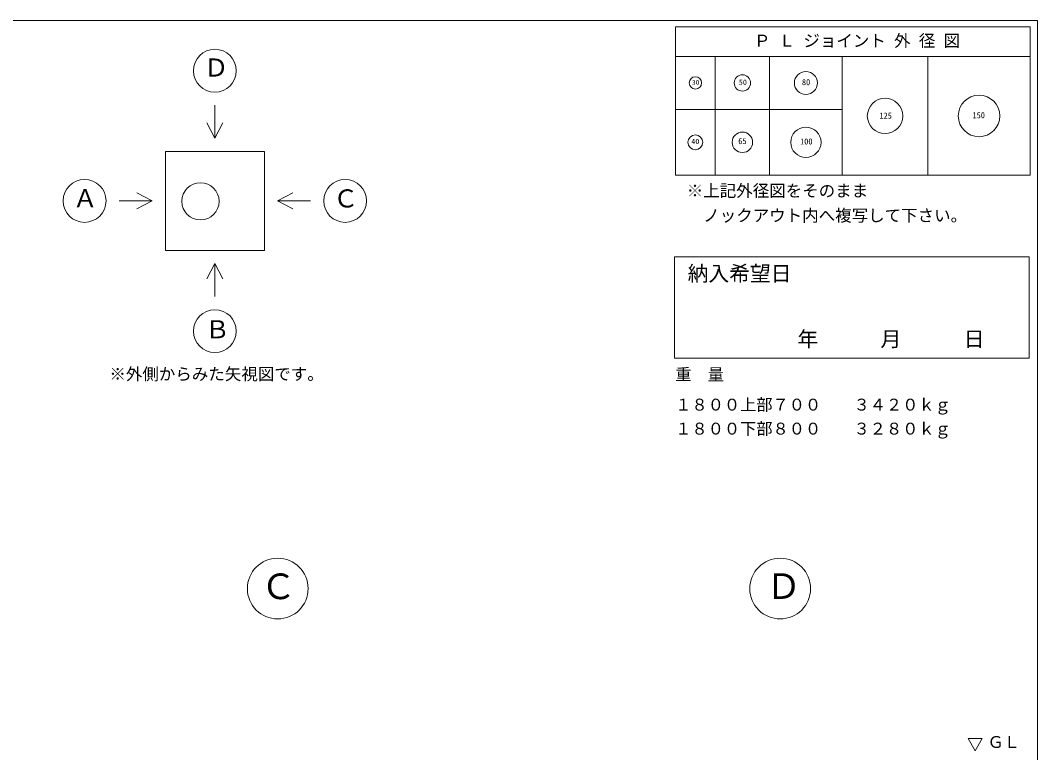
# Model space of a CAD drawing. Units: millimetres, scale not verified. Extents: x -9756 to 9756, y -4683 to 4615.
# Drawn here: x 3636 to 9755, y 207 to 4615 of the extents above; entities that cross this region are included whole.
import ezdxf
from ezdxf.enums import TextEntityAlignment as Align

# ---------------------------------------------------------------- set-up
doc = ezdxf.new("R2010")
doc.units = ezdxf.units.MM
doc.header["$LTSCALE"] = 20
for name, color, linetype, lineweight in [('0-2_waku', 7, 'Continuous', 18), ('0-3_gaikei', 7, 'Continuous', 18), ('0-5_sunpou', 7, 'Continuous', 18), ('0-D_文字１', 7, 'Continuous', 18)]:
    doc.layers.add(name, color=color, linetype=linetype, lineweight=lineweight)
doc.styles.add('ＭＳ ゴシック', font='')
doc.styles.get('ＭＳ ゴシック').set_extended_font_data('MS Gothic')

msp = doc.modelspace()

# ---------------------------------------------------------------- linework, layer by layer
at = {"layer": '0-2_waku'}
for p, q in [((7565.16, 4614.84), (9755.16, 4614.84)), ((7565.16, 4614.84), (9755.16, 4614.84)), ((7577.22, 4575.16), (7577.22, 3682.34)), ((7577.22, 4575.16), (9710.07, 4575.16)), ((7577.22, 4575.16), (9710.07, 4575.16)), ((7577.22, 4575.16), (9710.07, 4575.16)), ((7577.22, 4575.16), (7577.22, 3682.34)), ((7577.22, 4575.16), (9710.07, 4575.16)), ((7577.22, 4575.16), (9710.07, 4575.16)), ((7577.22, 4575.16), (9710.07, 4575.16)), ((9710.07, 4575.16), (9710.07, 3682.34)), ((9710.07, 4575.16), (9710.07, 3682.34)), ((7577.22, 4396.59), (9710.07, 4396.59)), ((7815.31, 4396.59), (7815.31, 3682.34)), ((8142.67, 4396.59), (8142.67, 3682.34)), ((8579.17, 4396.59), (8579.17, 3682.34)), ((9095.02, 4396.59), (9095.02, 3682.34)), ((7577.22, 4079.15), (8579.17, 4079.15)), ((9755.16, 4080.47), (9755.16, -3935.16)), ((7577.22, 3682.34), (9710.07, 3682.34)), ((7577.22, 3682.34), (9710.07, 3682.34))]:
    msp.add_line(p, q, dxfattribs=at)
msp.add_lwpolyline([(-2484.84, 4614.84), (9755.16, 4614.84), (9755.16, -3935.16)], dxfattribs=at)
at = {"layer": '0-3_gaikei'}
for p, q in [((4805.77, 4103.39), (4805.77, 3904.99)), ((4805.77, 3904.99), (4757.9, 3997)), ((4805.77, 3904.99), (4853.64, 3997)), ((4508.16, 3825.63), (5103.38, 3825.63)), ((4508.16, 3825.63), (4508.16, 3230.41)), ((5103.38, 3825.63), (5103.38, 3230.41)), ((4428.8, 3528.02), (4336.78, 3575.89)), ((5182.74, 3528.02), (5274.75, 3575.89)), ((4230.39, 3528.02), (4428.8, 3528.02)), ((4428.8, 3528.02), (4336.78, 3480.15)), ((4508.16, 3230.41), (5103.38, 3230.41)), ((4805.77, 3151.05), (4757.9, 3059.03)), ((4805.77, 3151.05), (4853.64, 3059.03)), ((4805.77, 2952.64), (4805.77, 3151.05))]:
    msp.add_line(p, q, dxfattribs=at)
msp.add_lwpolyline([(5381.14, 3528.02), (5182.74, 3528.02), (5274.75, 3480.15)], dxfattribs=at)
for centre, radius in [((4805.77, 4311.72), 128.96), ((4022.07, 3528.02), 128.96), ((4719.18, 3525.63), 112), ((5589.47, 3528.02), 128.96), ((4805.77, 2744.32), 128.96), ((5183.91, 1194.84), 182.81), ((8206.41, 1194.84), 182.81)]:
    msp.add_circle(centre, radius, dxfattribs=at)
at = {"layer": '0-5_sunpou'}
for p, q in [((7571.37, 3191), (7571.37, 2582.47)), ((7571.37, 3191), (9704.23, 3191)), ((9704.23, 3191), (9704.23, 2582.47)), ((7571.37, 2582.47), (9704.23, 2582.47))]:
    msp.add_line(p, q, dxfattribs=at)
for centre, radius in [((7978.99, 4237.87), 49), ((8360.92, 4237.87), 69), ((7696.26, 4237.87), 37), ((9402.55, 4039.47), 125), ((8837.09, 4039.47), 106.5), ((7696.26, 3880.74), 44.5), ((7978.99, 3880.74), 61.5), ((8360.92, 3880.74), 91)]:
    msp.add_circle(centre, radius, dxfattribs=at)
at = {"layer": '0-D_文字１'}
for p, q in [((9378.92, 217.57), (9336.27, 293.45)), ((9336.27, 293.45), (9421.57, 293.45)), ((9378.92, 217.57), (9421.57, 293.45))]:
    msp.add_line(p, q, dxfattribs=at)

# ---------------------------------------------------------------- texts
at = {"layer": '0-5_sunpou', "style": 'ＭＳ ゴシック'}
for s, height, p in [('30', 28.04, (7676.21, 4219.34)), ('50', 31.16, (7957.4, 4217.53)), ('80', 36.66, (8337.1, 4213.19)), ('125', 36.66, (8803.37, 4012.04)), ('150', 36.66, (9363.36, 4014.7)), ('40', 31.16, (7671.54, 3861.15)), ('65', 36.66, (7954.21, 3859.02)), ('100', 36.66, (8325.98, 3856.56)), ('納入希望日', 91.64, (7649.34, 3017.99))]:
    msp.add_text(s, height=height, dxfattribs=at).set_placement(p, align=Align.BOTTOM_LEFT)
at = {"layer": '0-D_文字１', "style": 'ＭＳ ゴシック'}
for s, height, p in [('Ｐ Ｌ ジョイント 外 径 図', 72.73, (8048.68, 4433.94)), ('Ｄ', 109.1, (4739.01, 4243.44)), ('※上記外径図をそのまま', 72.73, (7644.26, 3531.16)), ('Ａ', 109.1, (3951.09, 3456.68)), ('Ｃ', 109.1, (5518.57, 3455.55)), ('\u3000ノックアウト内へ複写して下さい。', 72.73, (7644.26, 3382.36)), ('Ｂ', 109.1, (4746.6, 2668.06)), ('\u3000\u3000\u3000年\u3000\u3000\u3000月\u3000\u3000\u3000日    ', 91.64, (7934.93, 2623.59)), ('※外側からみた矢視図です。', 72.73, (4171.28, 2428.12)), ('重\u3000量', 71.48, (7575.38, 2426.65)), ('１８００上部７００\u3000\u3000３４２０ｋｇ', 71.48, (7575.38, 2244.75)), ('１８００下部８００\u3000\u3000３２８０ｋｇ', 71.48, (7575.38, 2100.31)), ('Ｃ', 154.6, (5081.63, 1084.65)), ('Ｄ', 154.6, (8121.79, 1085.82)), ('ＧＬ', 71.48, (9453.49, 214.22))]:
    msp.add_text(s, height=height, dxfattribs=at).set_placement(p, align=Align.BOTTOM_LEFT)

doc.saveas('drawing.dxf')
